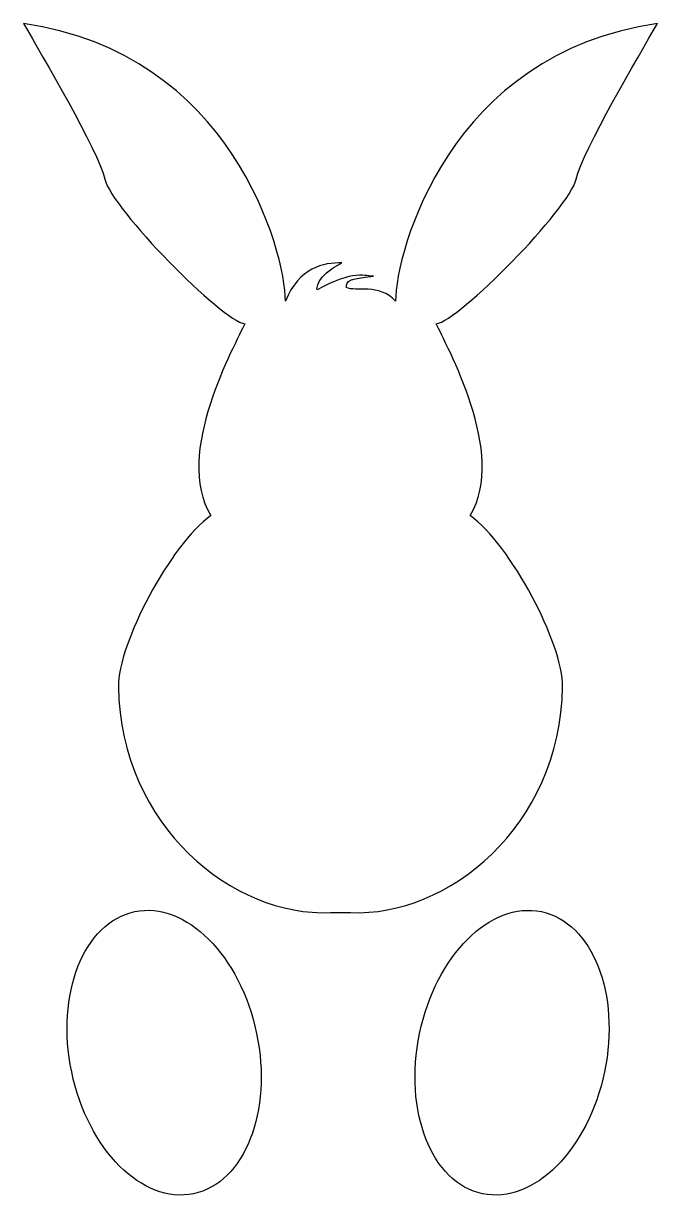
# Model space of a CAD drawing. Header units: centimetres. Extents: x -4.3 to 4.3, y -8.1 to 8.
import ezdxf

# ---------------------------------------------------------------- set-up
doc = ezdxf.new("R2010")
doc.units = ezdxf.units.CM
doc.header["$MEASUREMENT"] = 0
doc.layers.add('Camada 1', color=7, linetype='Continuous')

msp = doc.modelspace()

# ---------------------------------------------------------------- linework, layer by layer
at = {"layer": 'Camada 1'}
for points, knots in [([(0.75028, 4.20023), (0.75028, 4.87666), (1.48815, 7.58224), (4.31676, 7.98192), (4.31676, 7.98192), (4.0708, 7.5515), (3.30214, 6.26017), (3.2099, 5.86049), (3.2099, 5.86049), (3.11767, 5.46081), (1.61113, 3.92353), (1.30368, 3.89278), (1.30368, 3.89278), (1.42663, 3.61608), (2.28751, 2.10954), (1.76493, 1.27944), (1.76493, 1.27944), (2.31833, 0.87976), (3.0349, -0.47221), (3.02546, -1.05712), (3.02546, -1.05712), (2.99472, -2.96334), (1.45749, -4.19309), (0.13544, -4.13163), (0.13544, -4.13163), (0.13544, -4.13163), (-0.13539, -4.13163), (-0.13539, -4.13163), (-0.13539, -4.13163), (-1.45743, -4.19309), (-2.99469, -2.96334), (-3.02543, -1.05712), (-3.02543, -1.05712), (-3.03485, -0.47221), (-2.31828, 0.87976), (-1.76488, 1.27944), (-1.76488, 1.27944), (-2.28754, 2.10954), (-1.42669, 3.61608), (-1.30371, 3.89278), (-1.30371, 3.89278), (-1.61116, 3.92352), (-3.11767, 5.46081), (-3.20987, 5.86049), (-3.20987, 5.86049), (-3.30216, 6.26017), (-4.0708, 7.5515), (-4.31676, 7.98192), (-4.31676, 7.98192), (-1.48821, 7.58224), (-0.75031, 4.87666), (-0.75031, 4.20023), (-0.75031, 4.20023), (-0.56584, 4.66148), (-0.22768, 4.72294), (0.0183, 4.72294), (0.0183, 4.72294), (-0.35064, 4.53847), (-0.31989, 4.35395), (-0.31989, 4.35395), (-0.31989, 4.35395), (0.17202, 4.6307), (0.35646, 4.5385), (0.44872, 4.5385), (0.44872, 4.5385), (0.11053, 4.50776), (0.07981, 4.47693), (0.07981, 4.3847), (0.07981, 4.3847), (0.20275, 4.32321), (0.52917, 4.44619), (0.75028, 4.20023)], [0, 0, 0, 0, 0.05263158, 0.05263158, 0.05263158, 0.05263158, 0.10526316, 0.10526316, 0.10526316, 0.10526316, 0.15789474, 0.15789474, 0.15789474, 0.15789474, 0.21052632, 0.21052632, 0.21052632, 0.21052632, 0.26315789, 0.26315789, 0.26315789, 0.26315789, 0.31578947, 0.31578947, 0.31578947, 0.31578947, 0.36842105, 0.36842105, 0.36842105, 0.36842105, 0.42105263, 0.42105263, 0.42105263, 0.42105263, 0.47368421, 0.47368421, 0.47368421, 0.47368421, 0.52631579, 0.52631579, 0.52631579, 0.52631579, 0.57894737, 0.57894737, 0.57894737, 0.57894737, 0.63157895, 0.63157895, 0.63157895, 0.63157895, 0.68421053, 0.68421053, 0.68421053, 0.68421053, 0.73684211, 0.73684211, 0.73684211, 0.73684211, 0.78947368, 0.78947368, 0.78947368, 0.78947368, 0.84210526, 0.84210526, 0.84210526, 0.84210526, 0.89473684, 0.89473684, 0.89473684, 0.89473684, 1, 1, 1, 1]), ([(-3.66181, -6.30396), (-3.44071, -7.36554), (-2.69764, -8.10868), (-2.00211, -7.96382), (-2.00211, -7.96382), (-1.30658, -7.81896), (-0.92198, -6.84095), (-1.14308, -5.77937), (-1.14308, -5.77937), (-1.36418, -4.71779), (-2.10725, -3.97464), (-2.80278, -4.11951), (-2.80278, -4.11951), (-3.49831, -4.26437), (-3.88291, -5.24238), (-3.66181, -6.30396)], [0, 0, 0, 0, 0.2, 0.2, 0.2, 0.2, 0.4, 0.4, 0.4, 0.4, 0.6, 0.6, 0.6, 0.6, 1, 1, 1, 1]), ([(3.59625, -6.30417), (3.81735, -5.24259), (3.43275, -4.26458), (2.73722, -4.11972), (2.73722, -4.11972), (2.04169, -3.97485), (1.29862, -4.718), (1.07752, -5.77958), (1.07752, -5.77958), (0.85642, -6.84116), (1.24102, -7.81917), (1.93655, -7.96403), (1.93655, -7.96403), (2.63208, -8.10889), (3.37515, -7.36575), (3.59625, -6.30417)], [0, 0, 0, 0, 0.2, 0.2, 0.2, 0.2, 0.4, 0.4, 0.4, 0.4, 0.6, 0.6, 0.6, 0.6, 1, 1, 1, 1])]:
    msp.add_open_spline(points, degree=3, knots=knots, dxfattribs=at)

doc.saveas('drawing.dxf')
